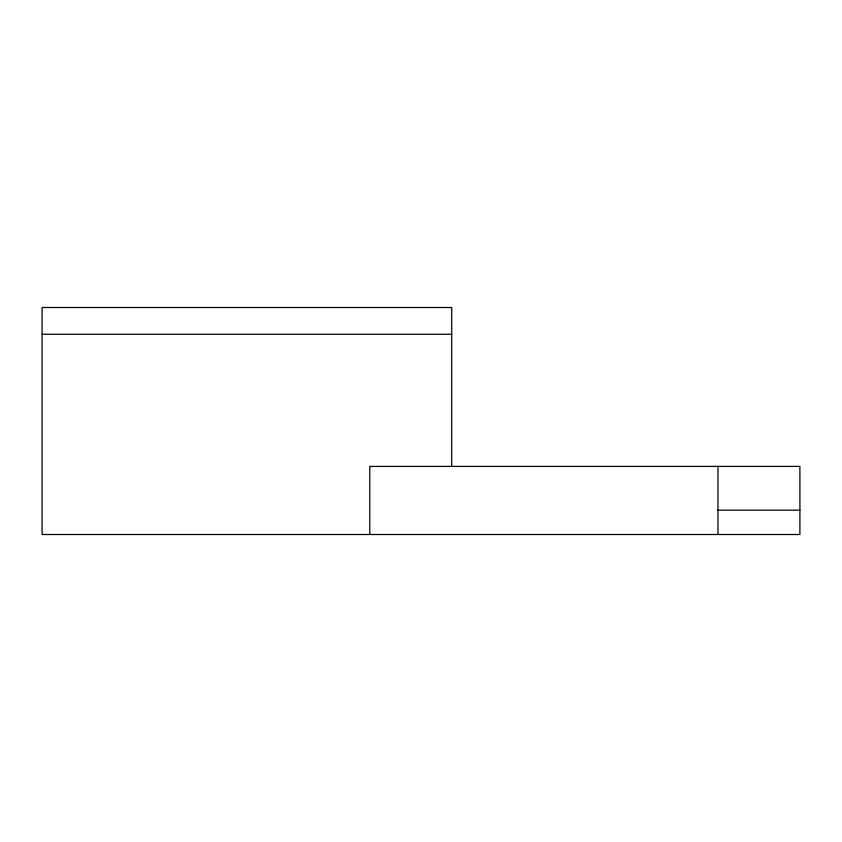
<?xml version="1.0" encoding="UTF-8"?>
<svg xmlns="http://www.w3.org/2000/svg" width="842" height="842" viewBox="0 0 842 842"><rect width="100%" height="100%" fill="white"/><g stroke="black" fill="none" stroke-linecap="round" stroke-linejoin="round"><path stroke-width="1.26" d="M42.1 334.253L451.722 334.253M717.963 510.178L799.9 510.178M717.963 466.405L717.963 534.502M451.722 466.447L451.722 307.498L42.1 307.498L42.1 534.502L799.9 534.502L799.9 466.405L369.785 466.405L369.785 534.502"/></g></svg>
